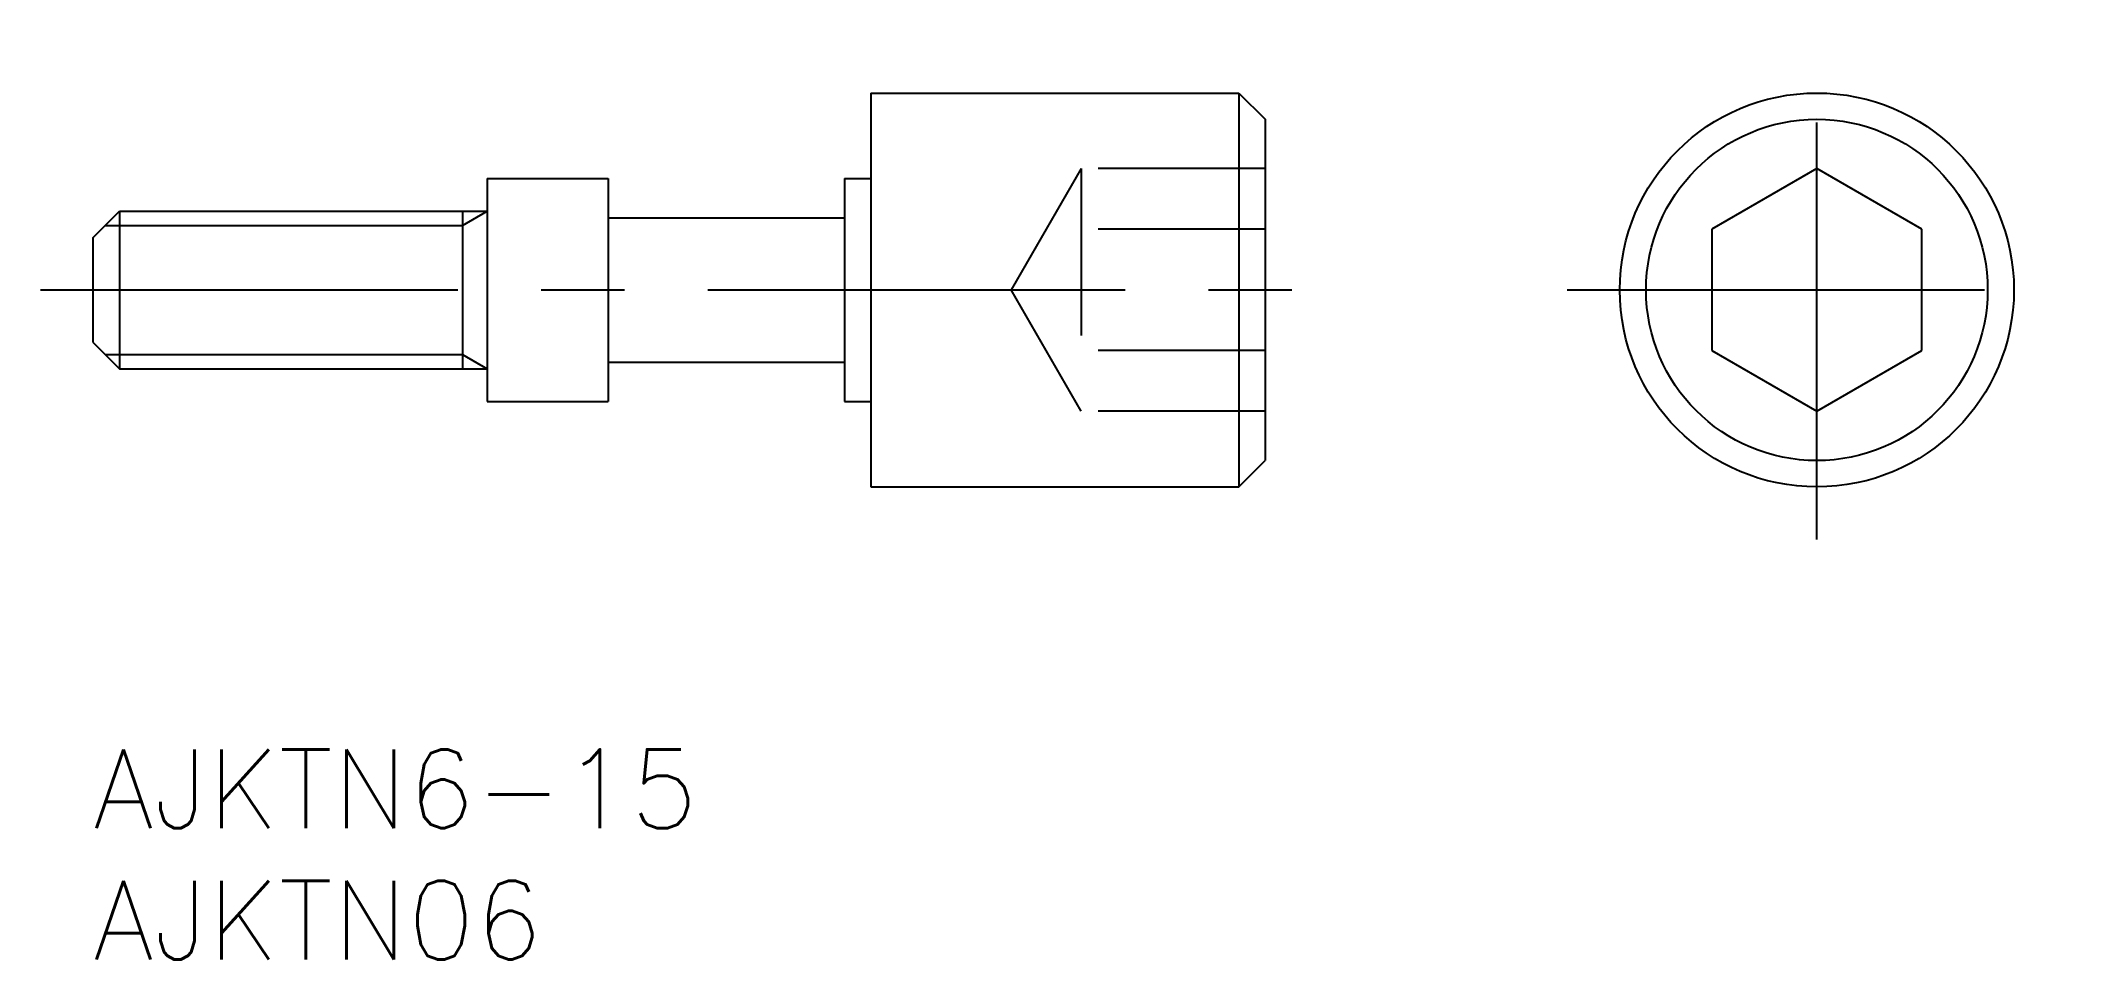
# Model space of a CAD drawing. Extents: x -2 to 75.1, y -8 to 27.
import ezdxf

# ---------------------------------------------------------------- set-up
doc = ezdxf.new("R2010")
doc.units = 0
doc.header["$LTSCALE"] = 0.5
doc.linetypes.add('CENTER', pattern=[50.8, 31.75, -6.35, 6.35, -6.35])
doc.linetypes.add('DASHED', pattern=[19.05, 12.7, -6.35])
for name, color, linetype in [('MSM_CENTER', 1, 'CENTER'), ('MSM_CONTINUOUS', 7, 'CONTINUOUS'), ('MSM_DASHED', 4, 'DASHED'), ('MSM_NARROW', 5, 'CONTINUOUS'), ('MSM_PART_NUMBER', 7, 'CONTINUOUS')]:
    doc.layers.add(name, color=color, linetype=linetype)
doc.styles.get("Standard").update_dxf_attribs({"font": 'txt.shx', "height": 3, "bigfont": 'bigfont.shx'})

# ---------------------------------------------------------------- blocks, each defined once
blk = doc.blocks.new('*U4')
at = {"layer": 'MSM_PART_NUMBER', "color": 7}
blk.add_text('AJKTN6-15', height=3, dxfattribs=at).set_placement((0, -3))
blk = doc.blocks.new('*U5')
at = {"layer": 'MSM_PART_NUMBER', "color": 7}
blk.add_text('AJKTN06', height=3, dxfattribs=at).set_placement((0, -8))

msp = doc.modelspace()

# ---------------------------------------------------------------- linework, layer by layer
at = {"layer": 'MSM_CENTER'}
for p, q in [((65.6, 8), (65.6, 27)), ((-2, 17.5), (46.6, 17.5)), ((56.1, 17.5), (75.1, 17.5))]:
    msp.add_line(p, q, dxfattribs=at)
at = {"layer": 'MSM_CONTINUOUS'}
for p, q in [((29.6, 25), (43.6, 25)), ((29.6, 25), (29.6, 10)), ((43.6, 25), (44.6, 24)), ((43.6, 25), (43.6, 10)), ((44.6, 24), (44.6, 11)), ((15, 21.75), (19.6, 21.75)), ((15, 21.75), (15, 13.25)), ((19.6, 21.75), (19.6, 13.25)), ((28.6, 21.75), (29.6, 21.75)), ((28.6, 21.75), (28.6, 13.25)), ((65.6, 22.119), (61.6, 19.809)), ((69.6, 19.809), (65.6, 22.119)), ((0, 19.5), (1, 20.5)), ((1, 20.5), (15, 20.5)), ((1, 20.5), (1, 14.5)), ((14.062, 20.5), (14.062, 14.5)), ((19.6, 20.25), (28.6, 20.25)), ((0, 15.5), (0, 19.5)), ((61.6, 19.809), (61.6, 15.191)), ((69.6, 15.191), (69.6, 19.809)), ((0, 15.5), (1, 14.5)), ((19.6, 14.75), (28.6, 14.75)), ((61.6, 15.191), (65.6, 12.881)), ((65.6, 12.881), (69.6, 15.191)), ((1, 14.5), (15, 14.5)), ((15, 13.25), (19.6, 13.25)), ((28.6, 13.25), (29.6, 13.25)), ((43.6, 10), (44.6, 11)), ((29.6, 10), (43.6, 10))]:
    msp.add_line(p, q, dxfattribs=at)
for radius in [7.5, 6.5]:
    msp.add_circle((65.6, 17.5), radius, dxfattribs=at)
at = {"layer": 'MSM_DASHED'}
for p, q in [((37.6, 22.119), (34.933, 17.5)), ((44.6, 22.119), (37.6, 22.119)), ((37.6, 22.119), (37.6, 12.881)), ((44.6, 19.809), (37.6, 19.809)), ((37.6, 12.881), (34.933, 17.5)), ((44.6, 15.191), (37.6, 15.191)), ((44.6, 12.881), (37.6, 12.881))]:
    msp.add_line(p, q, dxfattribs=at)
at = {"layer": 'MSM_NARROW'}
for p, q in [((14.062, 19.959), (15, 20.5)), ((0.459, 19.959), (14.062, 19.959)), ((0.459, 15.041), (14.062, 15.041)), ((14.062, 15.041), (15, 14.5))]:
    msp.add_line(p, q, dxfattribs=at)

# ---------------------------------------------------------------- block references
at = {"layer": 'MSM_CONTINUOUS'}
for name in ['*U4', '*U5']:
    msp.add_blockref(name, (0, 0), dxfattribs=at)

doc.saveas('drawing.dxf')
